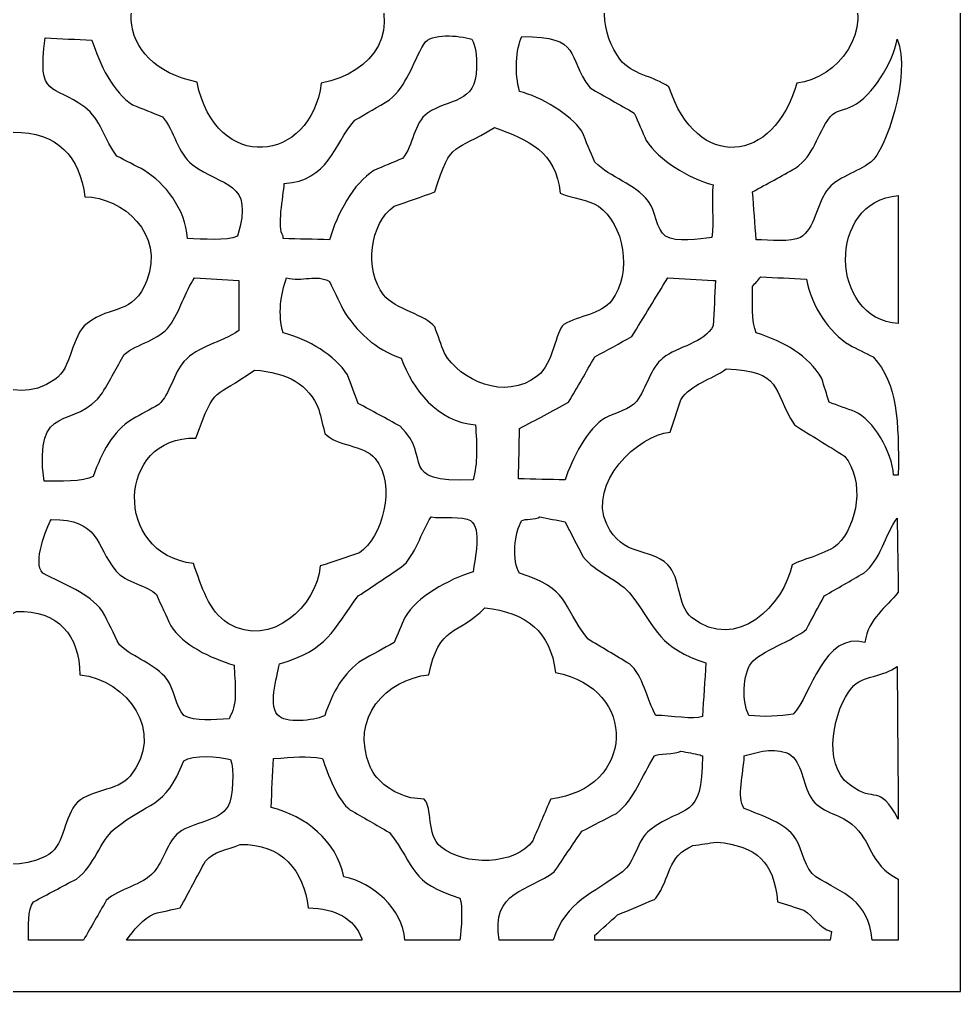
# Model space of a CAD drawing. Header units: centimetres. Extents: x -27.5 to -1.9, y -9.6 to -4.5.
# Drawn here: x -18.742 to -16.312, y -9.553 to -7.043 of the extents above; entities that cross this region are included whole.
import ezdxf

# ---------------------------------------------------------------- set-up
doc = ezdxf.new("R2010")
doc.units = ezdxf.units.CM
doc.header["$MEASUREMENT"] = 0
doc.layers.add('layer 1', color=7, linetype='Continuous')

msp = doc.modelspace()

# ---------------------------------------------------------------- linework, layer by layer
at = {"layer": 'layer 1', "color": 250}
for points, knots in [([(-27.47273, -4.52768), (-27.47273, -4.52768), (-16.31214, -4.52768), (-16.31214, -4.52768), (-16.31214, -4.52768), (-16.31214, -4.52768), (-16.31214, -9.55272), (-16.31214, -9.55272), (-16.31214, -9.55272), (-16.31214, -9.55272), (-27.47273, -9.55272), (-27.47273, -9.55272), (-27.47273, -9.55272), (-27.47273, -9.55272), (-27.47273, -4.52768), (-27.47273, -4.52768)], [0, 0, 0, 0, 0.2, 0.2, 0.2, 0.2, 0.4, 0.4, 0.4, 0.4, 0.6, 0.6, 0.6, 0.6, 1, 1, 1, 1]), ([(-18.1355, -6.702), (-18.17813, -6.73692), (-18.23997, -6.74179), (-18.26814, -6.79146), (-18.26814, -6.79146), (-18.27637, -6.81819), (-18.28459, -6.84493), (-18.29282, -6.87166), (-18.29282, -6.87166), (-18.51711, -6.93201), (-18.49951, -7.16306), (-18.28357, -7.20481), (-18.28357, -7.20481), (-18.2355, -7.44323), (-17.9889, -7.41456), (-17.96275, -7.2079), (-17.96275, -7.2079), (-17.82715, -7.18302), (-17.74555, -7.06382), (-17.84245, -6.93644), (-17.84245, -6.93644), (-17.87112, -6.89876), (-17.94648, -6.88849), (-17.96275, -6.86858), (-17.96275, -6.86858), (-18.0406, -6.77329), (-17.98593, -6.74928), (-18.1355, -6.702)], [0, 0, 0, 0, 0.125, 0.125, 0.125, 0.125, 0.25, 0.25, 0.25, 0.25, 0.375, 0.375, 0.375, 0.375, 0.5, 0.5, 0.5, 0.5, 0.625, 0.625, 0.625, 0.625, 0.75, 0.75, 0.75, 0.75, 1, 1, 1, 1]), ([(-16.93553, -6.70509), (-16.96724, -6.73515), (-17.01756, -6.74313), (-17.0435, -6.77912), (-17.0435, -6.77912), (-17.0642, -6.80784), (-17.05761, -6.85747), (-17.08669, -6.87783), (-17.08669, -6.87783), (-17.11856, -6.89326), (-17.15044, -6.90868), (-17.18231, -6.9241), (-17.18231, -6.9241), (-17.25367, -6.97212), (-17.23862, -7.08418), (-17.19157, -7.1462), (-17.19157, -7.1462), (-17.1612, -7.18624), (-17.10703, -7.18848), (-17.06509, -7.21715), (-17.06509, -7.21715), (-16.99348, -7.43789), (-16.79342, -7.41606), (-16.73503, -7.2079), (-16.73503, -7.2079), (-16.62815, -7.19501), (-16.53349, -7.07407), (-16.5993, -6.95495), (-16.5993, -6.95495), (-16.63201, -6.89574), (-16.67782, -6.89846), (-16.74119, -6.86858), (-16.74119, -6.86858), (-16.76609, -6.77476), (-16.81706, -6.7082), (-16.93553, -6.70509)], [0, 0, 0, 0, 0.1, 0.1, 0.1, 0.1, 0.2, 0.2, 0.2, 0.2, 0.3, 0.3, 0.3, 0.3, 0.4, 0.4, 0.4, 0.4, 0.5, 0.5, 0.5, 0.5, 0.6, 0.6, 0.6, 0.6, 0.7, 0.7, 0.7, 0.7, 0.8, 0.8, 0.8, 0.8, 1, 1, 1, 1]), ([(-18.30824, -7.60892), (-18.26906, -7.60976), (-18.20708, -7.61597), (-18.17868, -7.60275), (-18.17868, -7.60275), (-18.13511, -7.45705), (-18.21775, -7.47772), (-18.2959, -7.41766), (-18.2959, -7.41766), (-18.33426, -7.38819), (-18.34154, -7.33074), (-18.37302, -7.29427), (-18.37302, -7.29427), (-18.39873, -7.28399), (-18.42444, -7.27371), (-18.45014, -7.26342), (-18.45014, -7.26342), (-18.50004, -7.23123), (-18.53546, -7.15856), (-18.55502, -7.09685), (-18.55502, -7.09685), (-18.59512, -7.09479), (-18.63523, -7.09274), (-18.67533, -7.09068), (-18.67533, -7.09068), (-18.69732, -7.24879), (-18.65687, -7.20882), (-18.57353, -7.26959), (-18.57353, -7.26959), (-18.53188, -7.29996), (-18.52236, -7.35583), (-18.49024, -7.39607), (-18.49024, -7.39607), (-18.4666, -7.40841), (-18.44294, -7.42075), (-18.41929, -7.43308), (-18.41929, -7.43308), (-18.36772, -7.46649), (-18.31311, -7.53008), (-18.30824, -7.60892)], [0, 0, 0, 0, 0.0909091, 0.0909091, 0.0909091, 0.0909091, 0.1818182, 0.1818182, 0.1818182, 0.1818182, 0.2727273, 0.2727273, 0.2727273, 0.2727273, 0.3636364, 0.3636364, 0.3636364, 0.3636364, 0.4545455, 0.4545455, 0.4545455, 0.4545455, 0.5454545, 0.5454545, 0.5454545, 0.5454545, 0.6363636, 0.6363636, 0.6363636, 0.6363636, 0.7272727, 0.7272727, 0.7272727, 0.7272727, 0.8181818, 0.8181818, 0.8181818, 0.8181818, 1, 1, 1, 1]), ([(-18.05838, -7.46702), (-18.06061, -7.50143), (-18.07747, -7.57967), (-18.06146, -7.60275), (-18.06146, -7.60275), (-18.06146, -7.6048), (-18.06146, -7.60686), (-18.06146, -7.60892), (-18.06146, -7.60892), (-18.02137, -7.60994), (-17.98126, -7.61097), (-17.94116, -7.612), (-17.94116, -7.612), (-17.92266, -7.54599), (-17.87974, -7.46585), (-17.82702, -7.43308), (-17.82702, -7.43308), (-17.80235, -7.4228), (-17.77766, -7.41252), (-17.75299, -7.40224), (-17.75299, -7.40224), (-17.72473, -7.36879), (-17.72443, -7.31028), (-17.68821, -7.28502), (-17.68821, -7.28502), (-17.63389, -7.24714), (-17.56232, -7.26222), (-17.56174, -7.1678), (-17.56174, -7.1678), (-17.56153, -7.13538), (-17.56352, -7.11297), (-17.57407, -7.09376), (-17.57407, -7.09376), (-17.60898, -7.08447), (-17.67893, -7.07741), (-17.69746, -7.1061), (-17.69746, -7.1061), (-17.72839, -7.15852), (-17.74103, -7.21467), (-17.78692, -7.25109), (-17.78692, -7.25109), (-17.81674, -7.26856), (-17.84656, -7.28605), (-17.87638, -7.30353), (-17.87638, -7.30353), (-17.93233, -7.36941), (-17.94372, -7.45878), (-18.05838, -7.46702)], [0, 0, 0, 0, 0.0769231, 0.0769231, 0.0769231, 0.0769231, 0.1538462, 0.1538462, 0.1538462, 0.1538462, 0.2307692, 0.2307692, 0.2307692, 0.2307692, 0.3076923, 0.3076923, 0.3076923, 0.3076923, 0.3846154, 0.3846154, 0.3846154, 0.3846154, 0.4615385, 0.4615385, 0.4615385, 0.4615385, 0.5384615, 0.5384615, 0.5384615, 0.5384615, 0.6153846, 0.6153846, 0.6153846, 0.6153846, 0.6923077, 0.6923077, 0.6923077, 0.6923077, 0.7692308, 0.7692308, 0.7692308, 0.7692308, 0.8461538, 0.8461538, 0.8461538, 0.8461538, 1, 1, 1, 1]), ([(-17.44452, -7.0876), (-17.46061, -7.11815), (-17.46379, -7.18382), (-17.45069, -7.22949), (-17.45069, -7.22949), (-17.39778, -7.24186), (-17.31692, -7.29034), (-17.29028, -7.33129), (-17.29028, -7.33129), (-17.27897, -7.35802), (-17.26766, -7.38476), (-17.25635, -7.41149), (-17.25635, -7.41149), (-17.21608, -7.45194), (-17.15261, -7.46746), (-17.11753, -7.51329), (-17.11753, -7.51329), (-17.1009, -7.53502), (-17.09648, -7.58685), (-17.07435, -7.60275), (-17.07435, -7.60275), (-17.04526, -7.6196), (-16.98784, -7.61036), (-16.95404, -7.60583), (-16.95404, -7.60583), (-16.94869, -7.56764), (-16.95569, -7.50179), (-16.95096, -7.4701), (-16.95096, -7.4701), (-17.01701, -7.45219), (-17.08993, -7.40715), (-17.1237, -7.35597), (-17.1237, -7.35597), (-17.13398, -7.33232), (-17.14427, -7.30866), (-17.15455, -7.28502), (-17.15455, -7.28502), (-17.19259, -7.26343), (-17.23064, -7.24183), (-17.26869, -7.22024), (-17.26869, -7.22024), (-17.33213, -7.13687), (-17.28651, -7.0874), (-17.44452, -7.0876)], [0, 0, 0, 0, 0.0833333, 0.0833333, 0.0833333, 0.0833333, 0.1666667, 0.1666667, 0.1666667, 0.1666667, 0.25, 0.25, 0.25, 0.25, 0.3333333, 0.3333333, 0.3333333, 0.3333333, 0.4166667, 0.4166667, 0.4166667, 0.4166667, 0.5, 0.5, 0.5, 0.5, 0.5833333, 0.5833333, 0.5833333, 0.5833333, 0.6666667, 0.6666667, 0.6666667, 0.6666667, 0.75, 0.75, 0.75, 0.75, 0.8333333, 0.8333333, 0.8333333, 0.8333333, 1, 1, 1, 1]), ([(-16.83991, -7.612), (-16.80547, -7.61242), (-16.74979, -7.61926), (-16.72577, -7.60583), (-16.72577, -7.60583), (-16.68917, -7.58537), (-16.68251, -7.51919), (-16.65791, -7.48553), (-16.65791, -7.48553), (-16.6316, -7.44954), (-16.57958, -7.43839), (-16.54377, -7.41149), (-16.54377, -7.41149), (-16.5066, -7.38357), (-16.43819, -7.18763), (-16.47591, -7.09376), (-16.47591, -7.09376), (-16.48751, -7.15827), (-16.53982, -7.2397), (-16.59004, -7.26651), (-16.59004, -7.26651), (-16.61021, -7.27727), (-16.6356, -7.27705), (-16.64865, -7.29427), (-16.64865, -7.29427), (-16.68414, -7.34111), (-16.68903, -7.3937), (-16.73811, -7.42692), (-16.73811, -7.42692), (-16.77512, -7.44748), (-16.81215, -7.46805), (-16.84916, -7.48861), (-16.84916, -7.48861), (-16.84608, -7.52974), (-16.84299, -7.57087), (-16.83991, -7.612)], [0, 0, 0, 0, 0.1, 0.1, 0.1, 0.1, 0.2, 0.2, 0.2, 0.2, 0.3, 0.3, 0.3, 0.3, 0.4, 0.4, 0.4, 0.4, 0.5, 0.5, 0.5, 0.5, 0.6, 0.6, 0.6, 0.6, 0.7, 0.7, 0.7, 0.7, 0.8, 0.8, 0.8, 0.8, 1, 1, 1, 1]), ([(-17.51546, -7.32203), (-17.62118, -7.38971), (-17.62566, -7.34875), (-17.6697, -7.48861), (-17.6697, -7.48861), (-17.70466, -7.50095), (-17.73963, -7.51329), (-17.77458, -7.52563), (-17.77458, -7.52563), (-17.83734, -7.56843), (-17.85207, -7.69001), (-17.80235, -7.7539), (-17.80235, -7.7539), (-17.77215, -7.7927), (-17.69223, -7.80546), (-17.6697, -7.83719), (-17.6697, -7.83719), (-17.66148, -7.8598), (-17.65325, -7.88243), (-17.64502, -7.90505), (-17.64502, -7.90505), (-17.60402, -7.97427), (-17.48949, -8.02909), (-17.40441, -7.96366), (-17.40441, -7.96366), (-17.36234, -7.9313), (-17.35815, -7.8476), (-17.33655, -7.83102), (-17.33655, -7.83102), (-17.29797, -7.8076), (-17.23998, -7.80445), (-17.21316, -7.76932), (-17.21316, -7.76932), (-17.15753, -7.69646), (-17.18219, -7.57022), (-17.24709, -7.52563), (-17.24709, -7.52563), (-17.27409, -7.50708), (-17.31365, -7.50653), (-17.3458, -7.4917), (-17.3458, -7.4917), (-17.35625, -7.38274), (-17.42862, -7.35528), (-17.51546, -7.32203)], [0, 0, 0, 0, 0.0833333, 0.0833333, 0.0833333, 0.0833333, 0.1666667, 0.1666667, 0.1666667, 0.1666667, 0.25, 0.25, 0.25, 0.25, 0.3333333, 0.3333333, 0.3333333, 0.3333333, 0.4166667, 0.4166667, 0.4166667, 0.4166667, 0.5, 0.5, 0.5, 0.5, 0.5833333, 0.5833333, 0.5833333, 0.5833333, 0.6666667, 0.6666667, 0.6666667, 0.6666667, 0.75, 0.75, 0.75, 0.75, 0.8333333, 0.8333333, 0.8333333, 0.8333333, 1, 1, 1, 1]), ([(-18.75862, -7.33437), (-18.83008, -7.3647), (-18.865, -7.37134), (-18.89126, -7.44542), (-18.89126, -7.44542), (-18.89743, -7.46282), (-18.89266, -7.48308), (-18.9036, -7.49478), (-18.9036, -7.49478), (-18.9437, -7.52358), (-19.01085, -7.52556), (-19.03933, -7.56573), (-19.03933, -7.56573), (-19.13152, -7.69576), (-19.01451, -7.80732), (-18.89743, -7.82793), (-18.89743, -7.82793), (-18.8918, -7.94886), (-18.76628, -8.05336), (-18.65065, -7.97291), (-18.65065, -7.97291), (-18.60507, -7.94121), (-18.60903, -7.86015), (-18.56736, -7.82793), (-18.56736, -7.82793), (-18.50364, -7.77866), (-18.44817, -7.8079), (-18.41312, -7.71688), (-18.41312, -7.71688), (-18.3671, -7.59735), (-18.474, -7.50242), (-18.57353, -7.50095), (-18.57353, -7.50095), (-18.58514, -7.39935), (-18.64402, -7.33287), (-18.75862, -7.33437)], [0, 0, 0, 0, 0.1, 0.1, 0.1, 0.1, 0.2, 0.2, 0.2, 0.2, 0.3, 0.3, 0.3, 0.3, 0.4, 0.4, 0.4, 0.4, 0.5, 0.5, 0.5, 0.5, 0.6, 0.6, 0.6, 0.6, 0.7, 0.7, 0.7, 0.7, 0.8, 0.8, 0.8, 0.8, 1, 1, 1, 1]), ([(-16.47282, -7.82793), (-16.47282, -7.71792), (-16.47282, -7.60788), (-16.47282, -7.49786), (-16.47282, -7.49786), (-16.6581, -7.51099), (-16.65053, -7.81794), (-16.47282, -7.82793)], [0, 0, 0, 0, 0.3333333, 0.3333333, 0.3333333, 0.3333333, 1, 1, 1, 1]), ([(-18.05221, -7.71071), (-18.06822, -7.75139), (-18.0746, -7.8061), (-18.06146, -7.85261), (-18.06146, -7.85261), (-17.99426, -7.87001), (-17.92884, -7.90946), (-17.89489, -7.96057), (-17.89489, -7.96057), (-17.88563, -7.98525), (-17.87638, -8.00993), (-17.86713, -8.03461), (-17.86713, -8.03461), (-17.83114, -8.05414), (-17.79514, -8.07368), (-17.75916, -8.09322), (-17.75916, -8.09322), (-17.67191, -8.1759), (-17.77263, -8.23902), (-17.57099, -8.23203), (-17.57099, -8.23203), (-17.55853, -8.18986), (-17.56096, -8.14), (-17.56482, -8.09013), (-17.56482, -8.09013), (-17.66381, -8.08075), (-17.72676, -7.9996), (-17.75607, -7.91739), (-17.75607, -7.91739), (-17.82384, -7.89599), (-17.87391, -7.84678), (-17.90723, -7.79091), (-17.90723, -7.79091), (-17.91854, -7.76727), (-17.92985, -7.74361), (-17.94116, -7.71997), (-17.94116, -7.71997), (-17.97434, -7.69993), (-18.01303, -7.72111), (-18.05221, -7.71071)], [0, 0, 0, 0, 0.0909091, 0.0909091, 0.0909091, 0.0909091, 0.1818182, 0.1818182, 0.1818182, 0.1818182, 0.2727273, 0.2727273, 0.2727273, 0.2727273, 0.3636364, 0.3636364, 0.3636364, 0.3636364, 0.4545455, 0.4545455, 0.4545455, 0.4545455, 0.5454545, 0.5454545, 0.5454545, 0.5454545, 0.6363636, 0.6363636, 0.6363636, 0.6363636, 0.7272727, 0.7272727, 0.7272727, 0.7272727, 0.8181818, 0.8181818, 0.8181818, 0.8181818, 1, 1, 1, 1]), ([(-18.28974, -7.71071), (-18.31531, -7.74634), (-18.32751, -7.7976), (-18.35451, -7.8341), (-18.35451, -7.8341), (-18.38184, -7.87104), (-18.43584, -7.87948), (-18.47173, -7.90813), (-18.47173, -7.90813), (-18.49024, -7.94104), (-18.50875, -7.97395), (-18.52726, -8.00685), (-18.52726, -8.00685), (-18.5983, -8.10718), (-18.70672, -8.02293), (-18.67841, -8.23512), (-18.67841, -8.23512), (-18.64163, -8.2358), (-18.5767, -8.23754), (-18.55194, -8.22278), (-18.55194, -8.22278), (-18.52757, -8.15881), (-18.50382, -8.109), (-18.45014, -8.07471), (-18.45014, -8.07471), (-18.42752, -8.06237), (-18.4049, -8.05003), (-18.38228, -8.03769), (-18.38228, -8.03769), (-18.35369, -8.01095), (-18.34375, -7.95571), (-18.3175, -7.92664), (-18.3175, -7.92664), (-18.28019, -7.88534), (-18.223, -7.87867), (-18.1756, -7.84644), (-18.1756, -7.84644), (-18.1756, -7.80326), (-18.1756, -7.76006), (-18.1756, -7.71688), (-18.1756, -7.71688), (-18.21364, -7.71482), (-18.25169, -7.71277), (-18.28974, -7.71071)], [0, 0, 0, 0, 0.0833333, 0.0833333, 0.0833333, 0.0833333, 0.1666667, 0.1666667, 0.1666667, 0.1666667, 0.25, 0.25, 0.25, 0.25, 0.3333333, 0.3333333, 0.3333333, 0.3333333, 0.4166667, 0.4166667, 0.4166667, 0.4166667, 0.5, 0.5, 0.5, 0.5, 0.5833333, 0.5833333, 0.5833333, 0.5833333, 0.6666667, 0.6666667, 0.6666667, 0.6666667, 0.75, 0.75, 0.75, 0.75, 0.8333333, 0.8333333, 0.8333333, 0.8333333, 1, 1, 1, 1]), ([(-17.45377, -8.22895), (-17.41367, -8.22998), (-17.37356, -8.231), (-17.33346, -8.23203), (-17.33346, -8.23203), (-17.31584, -8.17843), (-17.27559, -8.09775), (-17.22858, -8.07163), (-17.22858, -8.07163), (-17.20236, -8.05705), (-17.16566, -8.05138), (-17.14838, -8.02844), (-17.14838, -8.02844), (-17.12304, -7.9948), (-17.1132, -7.9432), (-17.08052, -7.91739), (-17.08052, -7.91739), (-17.04302, -7.88778), (-16.97287, -7.87819), (-16.95096, -7.8341), (-16.95096, -7.8341), (-16.9489, -7.79503), (-16.94684, -7.75595), (-16.94479, -7.71688), (-16.94479, -7.71688), (-16.94684, -7.71688), (-16.9489, -7.71688), (-16.95096, -7.71688), (-16.95096, -7.71688), (-16.99003, -7.71482), (-17.02911, -7.71277), (-17.06818, -7.71071), (-17.06818, -7.71071), (-17.09902, -7.76109), (-17.12988, -7.81148), (-17.16072, -7.86186), (-17.16072, -7.86186), (-17.19259, -7.87934), (-17.22447, -7.89683), (-17.25635, -7.9143), (-17.25635, -7.9143), (-17.27897, -7.95337), (-17.30159, -7.99245), (-17.32421, -8.03152), (-17.32421, -8.03152), (-17.36636, -8.05414), (-17.40853, -8.07677), (-17.45069, -8.09939), (-17.45069, -8.09939), (-17.45171, -8.14257), (-17.45274, -8.18577), (-17.45377, -8.22895)], [0, 0, 0, 0, 0.0714286, 0.0714286, 0.0714286, 0.0714286, 0.1428571, 0.1428571, 0.1428571, 0.1428571, 0.2142857, 0.2142857, 0.2142857, 0.2142857, 0.2857143, 0.2857143, 0.2857143, 0.2857143, 0.3571429, 0.3571429, 0.3571429, 0.3571429, 0.4285714, 0.4285714, 0.4285714, 0.4285714, 0.5, 0.5, 0.5, 0.5, 0.5714286, 0.5714286, 0.5714286, 0.5714286, 0.6428571, 0.6428571, 0.6428571, 0.6428571, 0.7142857, 0.7142857, 0.7142857, 0.7142857, 0.7857143, 0.7857143, 0.7857143, 0.7857143, 0.8571429, 0.8571429, 0.8571429, 0.8571429, 1, 1, 1, 1]), ([(-16.82757, -7.70763), (-16.83476, -7.71585), (-16.84196, -7.72408), (-16.84916, -7.7323), (-16.84916, -7.7323), (-16.84916, -7.76488), (-16.85183, -7.82713), (-16.83991, -7.85261), (-16.83991, -7.85261), (-16.76711, -7.87485), (-16.70531, -7.91093), (-16.67025, -7.96983), (-16.67025, -7.96983), (-16.66408, -7.99039), (-16.65791, -8.01096), (-16.65174, -8.03152), (-16.65174, -8.03152), (-16.62912, -8.03975), (-16.60649, -8.04798), (-16.58387, -8.0562), (-16.58387, -8.0562), (-16.53832, -8.07679), (-16.48883, -8.15839), (-16.48516, -8.21969), (-16.48516, -8.21969), (-16.48105, -8.21969), (-16.47694, -8.21969), (-16.47282, -8.21969), (-16.47282, -8.21969), (-16.47186, -8.07906), (-16.47367, -7.98551), (-16.5376, -7.9143), (-16.5376, -7.9143), (-16.55816, -7.90402), (-16.57873, -7.89374), (-16.5993, -7.88346), (-16.5993, -7.88346), (-16.65191, -7.85141), (-16.69691, -7.78401), (-16.71035, -7.7138), (-16.71035, -7.7138), (-16.74942, -7.71174), (-16.7885, -7.70968), (-16.82757, -7.70763)], [0, 0, 0, 0, 0.0833333, 0.0833333, 0.0833333, 0.0833333, 0.1666667, 0.1666667, 0.1666667, 0.1666667, 0.25, 0.25, 0.25, 0.25, 0.3333333, 0.3333333, 0.3333333, 0.3333333, 0.4166667, 0.4166667, 0.4166667, 0.4166667, 0.5, 0.5, 0.5, 0.5, 0.5833333, 0.5833333, 0.5833333, 0.5833333, 0.6666667, 0.6666667, 0.6666667, 0.6666667, 0.75, 0.75, 0.75, 0.75, 0.8333333, 0.8333333, 0.8333333, 0.8333333, 1, 1, 1, 1]), ([(-18.1355, -7.94824), (-18.24068, -8.02637), (-18.23515, -7.97927), (-18.28665, -8.12407), (-18.28665, -8.12407), (-18.49278, -8.11897), (-18.50037, -8.42373), (-18.29282, -8.44796), (-18.29282, -8.44796), (-18.27134, -8.50758), (-18.25362, -8.57144), (-18.20336, -8.6022), (-18.20336, -8.6022), (-18.09333, -8.66955), (-17.97332, -8.55597), (-17.96584, -8.45413), (-17.96584, -8.45413), (-17.93191, -8.44282), (-17.89797, -8.43151), (-17.86404, -8.4202), (-17.86404, -8.4202), (-17.80727, -8.38059), (-17.76597, -8.24759), (-17.82394, -8.17651), (-17.82394, -8.17651), (-17.85307, -8.14079), (-17.92397, -8.1458), (-17.9535, -8.11173), (-17.9535, -8.11173), (-17.95864, -8.09116), (-17.96378, -8.0706), (-17.96892, -8.05003), (-17.96892, -8.05003), (-17.99443, -7.98512), (-18.05059, -7.95486), (-18.1355, -7.94824)], [0, 0, 0, 0, 0.1, 0.1, 0.1, 0.1, 0.2, 0.2, 0.2, 0.2, 0.3, 0.3, 0.3, 0.3, 0.4, 0.4, 0.4, 0.4, 0.5, 0.5, 0.5, 0.5, 0.6, 0.6, 0.6, 0.6, 0.7, 0.7, 0.7, 0.7, 0.8, 0.8, 0.8, 0.8, 1, 1, 1, 1]), ([(-16.91702, -7.94515), (-16.95641, -7.97473), (-17.00808, -7.98273), (-17.03425, -8.02535), (-17.03425, -8.02535), (-17.0435, -8.05311), (-17.05275, -8.08088), (-17.06201, -8.10864), (-17.06201, -8.10864), (-17.14425, -8.11486), (-17.27577, -8.24086), (-17.2255, -8.34617), (-17.2255, -8.34617), (-17.18352, -8.43412), (-17.11774, -8.40332), (-17.06818, -8.45105), (-17.06818, -8.45105), (-17.03411, -8.48386), (-17.04409, -8.55671), (-17.00648, -8.58678), (-17.00648, -8.58678), (-16.89035, -8.67962), (-16.7676, -8.5534), (-16.74736, -8.45105), (-16.74736, -8.45105), (-16.71905, -8.43606), (-16.65401, -8.42175), (-16.63014, -8.39861), (-16.63014, -8.39861), (-16.57753, -8.34759), (-16.55919, -8.23429), (-16.61164, -8.17034), (-16.61164, -8.17034), (-16.65482, -8.14361), (-16.69801, -8.11687), (-16.74119, -8.09013), (-16.74119, -8.09013), (-16.79956, -7.99612), (-16.77093, -7.95137), (-16.91702, -7.94515)], [0, 0, 0, 0, 0.0909091, 0.0909091, 0.0909091, 0.0909091, 0.1818182, 0.1818182, 0.1818182, 0.1818182, 0.2727273, 0.2727273, 0.2727273, 0.2727273, 0.3636364, 0.3636364, 0.3636364, 0.3636364, 0.4545455, 0.4545455, 0.4545455, 0.4545455, 0.5454545, 0.5454545, 0.5454545, 0.5454545, 0.6363636, 0.6363636, 0.6363636, 0.6363636, 0.7272727, 0.7272727, 0.7272727, 0.7272727, 0.8181818, 0.8181818, 0.8181818, 0.8181818, 1, 1, 1, 1]), ([(-17.67896, -8.32766), (-17.70583, -8.3677), (-17.71868, -8.42735), (-17.75607, -8.45722), (-17.75607, -8.45722), (-17.79309, -8.48189), (-17.83011, -8.50658), (-17.86713, -8.53125), (-17.86713, -8.53125), (-17.93533, -8.62174), (-17.94411, -8.66948), (-18.07072, -8.70708), (-18.07072, -8.70708), (-18.07722, -8.74113), (-18.10217, -8.82101), (-18.07072, -8.84281), (-18.07072, -8.84281), (-18.04697, -8.86203), (-17.96945, -8.85077), (-17.9535, -8.83972), (-17.9535, -8.83972), (-17.93518, -8.78292), (-17.9043, -8.72736), (-17.85787, -8.69783), (-17.85787, -8.69783), (-17.83011, -8.68241), (-17.80234, -8.66698), (-17.77458, -8.65156), (-17.77458, -8.65156), (-17.76533, -8.62996), (-17.75607, -8.60837), (-17.74682, -8.58678), (-17.74682, -8.58678), (-17.71647, -8.53369), (-17.63445, -8.48888), (-17.57099, -8.46956), (-17.57099, -8.46956), (-17.5662, -8.43345), (-17.54736, -8.35902), (-17.57716, -8.33691), (-17.57716, -8.33691), (-17.59777, -8.32433), (-17.65238, -8.33211), (-17.67896, -8.32766)], [0, 0, 0, 0, 0.0833333, 0.0833333, 0.0833333, 0.0833333, 0.1666667, 0.1666667, 0.1666667, 0.1666667, 0.25, 0.25, 0.25, 0.25, 0.3333333, 0.3333333, 0.3333333, 0.3333333, 0.4166667, 0.4166667, 0.4166667, 0.4166667, 0.5, 0.5, 0.5, 0.5, 0.5833333, 0.5833333, 0.5833333, 0.5833333, 0.6666667, 0.6666667, 0.6666667, 0.6666667, 0.75, 0.75, 0.75, 0.75, 0.8333333, 0.8333333, 0.8333333, 0.8333333, 1, 1, 1, 1]), ([(-17.39824, -8.32766), (-17.40889, -8.33442), (-17.43969, -8.33231), (-17.44452, -8.33691), (-17.44452, -8.33691), (-17.46463, -8.36431), (-17.47057, -8.44399), (-17.45069, -8.47264), (-17.45069, -8.47264), (-17.32228, -8.51317), (-17.34329, -8.55287), (-17.27485, -8.6423), (-17.27485, -8.6423), (-17.23887, -8.66389), (-17.20287, -8.68549), (-17.16689, -8.70708), (-17.16689, -8.70708), (-17.13208, -8.73457), (-17.12193, -8.8008), (-17.09902, -8.83972), (-17.09902, -8.83972), (-17.06088, -8.84024), (-17.00076, -8.85142), (-16.97872, -8.84281), (-16.97872, -8.84281), (-16.97564, -8.79654), (-16.97255, -8.75026), (-16.96946, -8.704), (-16.96946, -8.704), (-17.08913, -8.6664), (-17.09642, -8.61895), (-17.16072, -8.53125), (-17.16072, -8.53125), (-17.19152, -8.48924), (-17.25545, -8.4723), (-17.28719, -8.42945), (-17.28719, -8.42945), (-17.30262, -8.39964), (-17.31804, -8.36981), (-17.33346, -8.34), (-17.33346, -8.34), (-17.35506, -8.33588), (-17.37665, -8.33177), (-17.39824, -8.32766)], [0, 0, 0, 0, 0.0833333, 0.0833333, 0.0833333, 0.0833333, 0.1666667, 0.1666667, 0.1666667, 0.1666667, 0.25, 0.25, 0.25, 0.25, 0.3333333, 0.3333333, 0.3333333, 0.3333333, 0.4166667, 0.4166667, 0.4166667, 0.4166667, 0.5, 0.5, 0.5, 0.5, 0.5833333, 0.5833333, 0.5833333, 0.5833333, 0.6666667, 0.6666667, 0.6666667, 0.6666667, 0.75, 0.75, 0.75, 0.75, 0.8333333, 0.8333333, 0.8333333, 0.8333333, 1, 1, 1, 1]), ([(-16.47591, -8.33074), (-16.50791, -8.37415), (-16.5188, -8.44038), (-16.56228, -8.47264), (-16.56228, -8.47264), (-16.59621, -8.49218), (-16.63015, -8.51172), (-16.66408, -8.53125), (-16.66408, -8.53125), (-16.6795, -8.56004), (-16.69492, -8.58884), (-16.71035, -8.61762), (-16.71035, -8.61762), (-16.74328, -8.64581), (-16.82944, -8.6754), (-16.85225, -8.704), (-16.85225, -8.704), (-16.87415, -8.73219), (-16.87712, -8.80754), (-16.85842, -8.83972), (-16.85842, -8.83972), (-16.82247, -8.84481), (-16.77688, -8.8417), (-16.74428, -8.83664), (-16.74428, -8.83664), (-16.69731, -8.78713), (-16.66566, -8.62309), (-16.55919, -8.65156), (-16.55919, -8.65156), (-16.54946, -8.58769), (-16.50483, -8.56277), (-16.47282, -8.522), (-16.47282, -8.522), (-16.47385, -8.45825), (-16.47488, -8.39449), (-16.47591, -8.33074)], [0, 0, 0, 0, 0.1, 0.1, 0.1, 0.1, 0.2, 0.2, 0.2, 0.2, 0.3, 0.3, 0.3, 0.3, 0.4, 0.4, 0.4, 0.4, 0.5, 0.5, 0.5, 0.5, 0.6, 0.6, 0.6, 0.6, 0.7, 0.7, 0.7, 0.7, 0.8, 0.8, 0.8, 0.8, 1, 1, 1, 1]), ([(-18.6599, -8.33383), (-18.67179, -8.35452), (-18.70924, -8.4459), (-18.6815, -8.47264), (-18.6815, -8.47264), (-18.62455, -8.50436), (-18.56504, -8.52136), (-18.52726, -8.57135), (-18.52726, -8.57135), (-18.51287, -8.60014), (-18.49847, -8.62894), (-18.48407, -8.65773), (-18.48407, -8.65773), (-18.44628, -8.69231), (-18.39217, -8.70635), (-18.36068, -8.74718), (-18.36068, -8.74718), (-18.34253, -8.77072), (-18.33882, -8.8185), (-18.3175, -8.83972), (-18.3175, -8.83972), (-18.28717, -8.85656), (-18.24244, -8.85011), (-18.20028, -8.84898), (-18.20028, -8.84898), (-18.19925, -8.8459), (-18.19822, -8.84281), (-18.19719, -8.83972), (-18.19719, -8.83972), (-18.17785, -8.81027), (-18.18642, -8.75165), (-18.18794, -8.71017), (-18.18794, -8.71017), (-18.24927, -8.69144), (-18.32041, -8.65811), (-18.35143, -8.60837), (-18.35143, -8.60837), (-18.36377, -8.58164), (-18.37611, -8.5549), (-18.38845, -8.52817), (-18.38845, -8.52817), (-18.4085, -8.50533), (-18.46924, -8.49667), (-18.49333, -8.46647), (-18.49333, -8.46647), (-18.54679, -8.39944), (-18.53424, -8.33396), (-18.6599, -8.33383)], [0, 0, 0, 0, 0.0769231, 0.0769231, 0.0769231, 0.0769231, 0.1538462, 0.1538462, 0.1538462, 0.1538462, 0.2307692, 0.2307692, 0.2307692, 0.2307692, 0.3076923, 0.3076923, 0.3076923, 0.3076923, 0.3846154, 0.3846154, 0.3846154, 0.3846154, 0.4615385, 0.4615385, 0.4615385, 0.4615385, 0.5384615, 0.5384615, 0.5384615, 0.5384615, 0.6153846, 0.6153846, 0.6153846, 0.6153846, 0.6923077, 0.6923077, 0.6923077, 0.6923077, 0.7692308, 0.7692308, 0.7692308, 0.7692308, 0.8461538, 0.8461538, 0.8461538, 0.8461538, 1, 1, 1, 1]), ([(-18.74936, -8.57135), (-18.83811, -8.61356), (-18.88822, -8.63538), (-18.91285, -8.74101), (-18.91285, -8.74101), (-19.10982, -8.76547), (-19.15233, -9.04488), (-18.91902, -9.06183), (-18.91902, -9.06183), (-18.91599, -9.18376), (-18.79565, -9.26323), (-18.67533, -9.20372), (-18.67533, -9.20372), (-18.62403, -9.17835), (-18.63136, -9.11431), (-18.59821, -9.07108), (-18.59821, -9.07108), (-18.56777, -9.03138), (-18.48781, -9.0364), (-18.45631, -8.99705), (-18.45631, -8.99705), (-18.364, -8.88174), (-18.46312, -8.74897), (-18.58587, -8.73484), (-18.58587, -8.73484), (-18.58777, -8.63253), (-18.64162, -8.56863), (-18.74936, -8.57135)], [0, 0, 0, 0, 0.125, 0.125, 0.125, 0.125, 0.25, 0.25, 0.25, 0.25, 0.375, 0.375, 0.375, 0.375, 0.5, 0.5, 0.5, 0.5, 0.625, 0.625, 0.625, 0.625, 0.75, 0.75, 0.75, 0.75, 1, 1, 1, 1]), ([(-17.54014, -8.5621), (-17.6088, -8.63257), (-17.65984, -8.60634), (-17.68513, -8.73484), (-17.68513, -8.73484), (-17.79402, -8.74695), (-17.89068, -8.84479), (-17.83628, -8.97237), (-17.83628, -8.97237), (-17.81906, -9.01274), (-17.77698, -9.0407), (-17.7314, -9.05257), (-17.7314, -9.05257), (-17.72009, -9.0536), (-17.70877, -9.05463), (-17.69746, -9.05566), (-17.69746, -9.05566), (-17.67458, -9.07767), (-17.69165, -9.1479), (-17.65428, -9.17905), (-17.65428, -9.17905), (-17.59375, -9.22949), (-17.46137, -9.22701), (-17.41675, -9.16362), (-17.41675, -9.16362), (-17.40133, -9.12764), (-17.3859, -9.09164), (-17.37048, -9.05566), (-17.37048, -9.05566), (-17.15249, -9.03012), (-17.14164, -8.77091), (-17.35814, -8.72867), (-17.35814, -8.72867), (-17.37097, -8.62258), (-17.43351, -8.57467), (-17.54014, -8.5621)], [0, 0, 0, 0, 0.1, 0.1, 0.1, 0.1, 0.2, 0.2, 0.2, 0.2, 0.3, 0.3, 0.3, 0.3, 0.4, 0.4, 0.4, 0.4, 0.5, 0.5, 0.5, 0.5, 0.6, 0.6, 0.6, 0.6, 0.7, 0.7, 0.7, 0.7, 0.8, 0.8, 0.8, 0.8, 1, 1, 1, 1]), ([(-16.47591, -8.71325), (-16.51003, -8.74166), (-16.56445, -8.73515), (-16.59313, -8.76878), (-16.59313, -8.76878), (-16.63879, -8.82232), (-16.67147, -8.96517), (-16.5993, -9.01864), (-16.5993, -9.01864), (-16.52853, -9.07107), (-16.52619, -9.01097), (-16.47282, -9.1081), (-16.47282, -9.1081), (-16.47385, -8.97649), (-16.47488, -8.84485), (-16.47591, -8.71325)], [0, 0, 0, 0, 0.2, 0.2, 0.2, 0.2, 0.4, 0.4, 0.4, 0.4, 0.6, 0.6, 0.6, 0.6, 1, 1, 1, 1]), ([(-17.03425, -8.93227), (-17.04638, -8.94048), (-17.09757, -8.93755), (-17.10211, -8.94461), (-17.10211, -8.94461), (-17.13619, -8.99713), (-17.15253, -9.05511), (-17.20082, -9.09267), (-17.20082, -9.09267), (-17.23064, -9.10809), (-17.26046, -9.12352), (-17.29028, -9.13894), (-17.29028, -9.13894), (-17.31393, -9.1739), (-17.33758, -9.20887), (-17.36123, -9.24382), (-17.36123, -9.24382), (-17.42445, -9.29264), (-17.52641, -9.29253), (-17.50313, -9.41966), (-17.50313, -9.41966), (-17.45686, -9.41966), (-17.41058, -9.41966), (-17.36431, -9.41966), (-17.36431, -9.41966), (-17.32938, -9.3174), (-17.26294, -9.3019), (-17.1854, -9.24382), (-17.1854, -9.24382), (-17.15267, -9.21932), (-17.14764, -9.16123), (-17.11445, -9.13586), (-17.11445, -9.13586), (-17.02515, -9.0676), (-16.97824, -9.11383), (-16.97872, -8.94461), (-16.97872, -8.94461), (-16.98078, -8.94358), (-16.98283, -8.94255), (-16.98489, -8.94152), (-16.98489, -8.94152), (-17.00134, -8.93844), (-17.01779, -8.93535), (-17.03425, -8.93227)], [0, 0, 0, 0, 0.0833333, 0.0833333, 0.0833333, 0.0833333, 0.1666667, 0.1666667, 0.1666667, 0.1666667, 0.25, 0.25, 0.25, 0.25, 0.3333333, 0.3333333, 0.3333333, 0.3333333, 0.4166667, 0.4166667, 0.4166667, 0.4166667, 0.5, 0.5, 0.5, 0.5, 0.5833333, 0.5833333, 0.5833333, 0.5833333, 0.6666667, 0.6666667, 0.6666667, 0.6666667, 0.75, 0.75, 0.75, 0.75, 0.8333333, 0.8333333, 0.8333333, 0.8333333, 1, 1, 1, 1]), ([(-16.54069, -9.41966), (-16.51807, -9.41966), (-16.49544, -9.41966), (-16.47282, -9.41966), (-16.47282, -9.41966), (-16.47282, -9.36722), (-16.47282, -9.31477), (-16.47282, -9.26233), (-16.47282, -9.26233), (-16.55052, -9.22288), (-16.53914, -9.16421), (-16.59313, -9.12044), (-16.59313, -9.12044), (-16.62709, -9.0929), (-16.67406, -9.09019), (-16.69801, -9.05257), (-16.69801, -9.05257), (-16.72094, -9.01654), (-16.71963, -8.96), (-16.75662, -8.93844), (-16.75662, -8.93844), (-16.79354, -8.92163), (-16.83811, -8.93456), (-16.87075, -8.94461), (-16.87075, -8.94461), (-16.87252, -8.99053), (-16.89094, -9.04995), (-16.87075, -9.08033), (-16.87075, -9.08033), (-16.82376, -9.09924), (-16.76429, -9.11701), (-16.73811, -9.15745), (-16.73811, -9.15745), (-16.71894, -9.18706), (-16.71525, -9.23765), (-16.68567, -9.25616), (-16.68567, -9.25616), (-16.61558, -9.30004), (-16.54944, -9.31543), (-16.54069, -9.41966)], [0, 0, 0, 0, 0.0909091, 0.0909091, 0.0909091, 0.0909091, 0.1818182, 0.1818182, 0.1818182, 0.1818182, 0.2727273, 0.2727273, 0.2727273, 0.2727273, 0.3636364, 0.3636364, 0.3636364, 0.3636364, 0.4545455, 0.4545455, 0.4545455, 0.4545455, 0.5454545, 0.5454545, 0.5454545, 0.5454545, 0.6363636, 0.6363636, 0.6363636, 0.6363636, 0.7272727, 0.7272727, 0.7272727, 0.7272727, 0.8181818, 0.8181818, 0.8181818, 0.8181818, 1, 1, 1, 1]), ([(-18.71851, -9.41966), (-18.67122, -9.41966), (-18.62391, -9.41966), (-18.57662, -9.41966), (-18.57662, -9.41966), (-18.55708, -9.38573), (-18.53754, -9.35179), (-18.51801, -9.31786), (-18.51801, -9.31786), (-18.48344, -9.28515), (-18.42573, -9.2801), (-18.39462, -9.24382), (-18.39462, -9.24382), (-18.36899, -9.21395), (-18.36097, -9.16619), (-18.32984, -9.14203), (-18.32984, -9.14203), (-18.29413, -9.11432), (-18.22639, -9.11438), (-18.20336, -9.07417), (-18.20336, -9.07417), (-18.19074, -9.05225), (-18.18657, -8.97622), (-18.19719, -8.95386), (-18.19719, -8.95386), (-18.22827, -8.94488), (-18.29432, -8.94053), (-18.3175, -8.95694), (-18.3175, -8.95694), (-18.36687, -9.08292), (-18.4096, -9.06103), (-18.49641, -9.13278), (-18.49641, -9.13278), (-18.53472, -9.16443), (-18.54761, -9.22786), (-18.59512, -9.26233), (-18.59512, -9.26233), (-18.63214, -9.28187), (-18.66916, -9.30141), (-18.70617, -9.32094), (-18.70617, -9.32094), (-18.72072, -9.34238), (-18.71933, -9.38334), (-18.71851, -9.41966)], [0, 0, 0, 0, 0.0833333, 0.0833333, 0.0833333, 0.0833333, 0.1666667, 0.1666667, 0.1666667, 0.1666667, 0.25, 0.25, 0.25, 0.25, 0.3333333, 0.3333333, 0.3333333, 0.3333333, 0.4166667, 0.4166667, 0.4166667, 0.4166667, 0.5, 0.5, 0.5, 0.5, 0.5833333, 0.5833333, 0.5833333, 0.5833333, 0.6666667, 0.6666667, 0.6666667, 0.6666667, 0.75, 0.75, 0.75, 0.75, 0.8333333, 0.8333333, 0.8333333, 0.8333333, 1, 1, 1, 1]), ([(-18.08614, -8.95077), (-18.0882, -8.99293), (-18.09026, -9.0351), (-18.09231, -9.07725), (-18.09231, -9.07725), (-18.00212, -9.10091), (-17.92527, -9.16132), (-17.90414, -9.25616), (-17.90414, -9.25616), (-17.82938, -9.27249), (-17.7535, -9.33814), (-17.74682, -9.41966), (-17.74682, -9.41966), (-17.69953, -9.41966), (-17.65222, -9.41966), (-17.60492, -9.41966), (-17.60492, -9.41966), (-17.60068, -9.39097), (-17.59717, -9.33072), (-17.60492, -9.31169), (-17.60492, -9.31169), (-17.73537, -9.27154), (-17.71688, -9.23195), (-17.78692, -9.14203), (-17.78692, -9.14203), (-17.82085, -9.12249), (-17.85479, -9.10295), (-17.88872, -9.08342), (-17.88872, -9.08342), (-17.91908, -9.06163), (-17.9477, -8.98893), (-17.95967, -8.95077), (-17.95967, -8.95077), (-18.00309, -8.94342), (-18.03189, -8.94858), (-18.08614, -8.95077)], [0, 0, 0, 0, 0.1, 0.1, 0.1, 0.1, 0.2, 0.2, 0.2, 0.2, 0.3, 0.3, 0.3, 0.3, 0.4, 0.4, 0.4, 0.4, 0.5, 0.5, 0.5, 0.5, 0.6, 0.6, 0.6, 0.6, 0.7, 0.7, 0.7, 0.7, 0.8, 0.8, 0.8, 0.8, 1, 1, 1, 1]), ([(-18.17251, -9.17288), (-18.20587, -9.1879), (-18.24107, -9.18949), (-18.26197, -9.21606), (-18.26197, -9.21606), (-18.28356, -9.25616), (-18.30516, -9.29627), (-18.32675, -9.33637), (-18.32675, -9.33637), (-18.34937, -9.34151), (-18.372, -9.34665), (-18.39462, -9.35179), (-18.39462, -9.35179), (-18.42208, -9.36248), (-18.44882, -9.39703), (-18.46557, -9.41966), (-18.46557, -9.41966), (-18.26302, -9.41966), (-18.06042, -9.41966), (-17.85787, -9.41966), (-17.85787, -9.41966), (-17.85787, -9.41863), (-17.85787, -9.4176), (-17.85787, -9.41657), (-17.85787, -9.41657), (-17.87946, -9.36225), (-17.92422, -9.3395), (-17.99668, -9.33637), (-17.99668, -9.33637), (-18.00792, -9.24075), (-18.06354, -9.17072), (-18.17251, -9.17288)], [0, 0, 0, 0, 0.1111111, 0.1111111, 0.1111111, 0.1111111, 0.2222222, 0.2222222, 0.2222222, 0.2222222, 0.3333333, 0.3333333, 0.3333333, 0.3333333, 0.4444444, 0.4444444, 0.4444444, 0.4444444, 0.5555556, 0.5555556, 0.5555556, 0.5555556, 0.6666667, 0.6666667, 0.6666667, 0.6666667, 0.7777778, 0.7777778, 0.7777778, 0.7777778, 1, 1, 1, 1]), ([(-16.9417, -9.16671), (-16.96227, -9.16979), (-16.98283, -9.17288), (-17.0034, -9.17596), (-17.0034, -9.17596), (-17.06992, -9.20313), (-17.06004, -9.25838), (-17.09902, -9.31169), (-17.09902, -9.31169), (-17.10005, -9.31272), (-17.10108, -9.31375), (-17.10211, -9.31477), (-17.10211, -9.31477), (-17.13398, -9.32814), (-17.16586, -9.34151), (-17.19774, -9.35488), (-17.19774, -9.35488), (-17.21727, -9.37235), (-17.23681, -9.38984), (-17.25635, -9.40732), (-17.25635, -9.40732), (-17.25635, -9.41143), (-17.25635, -9.41554), (-17.25635, -9.41966), (-17.25635, -9.41966), (-17.0538, -9.41966), (-16.8512, -9.41966), (-16.64865, -9.41966), (-16.64865, -9.41966), (-16.64762, -9.41246), (-16.6466, -9.40526), (-16.64557, -9.39806), (-16.64557, -9.39806), (-16.67891, -9.38792), (-16.69063, -9.35891), (-16.71652, -9.34254), (-16.71652, -9.34254), (-16.73914, -9.33534), (-16.76176, -9.32814), (-16.78438, -9.32094), (-16.78438, -9.32094), (-16.79573, -9.21639), (-16.83612, -9.17816), (-16.9417, -9.16671)], [0, 0, 0, 0, 0.0833333, 0.0833333, 0.0833333, 0.0833333, 0.1666667, 0.1666667, 0.1666667, 0.1666667, 0.25, 0.25, 0.25, 0.25, 0.3333333, 0.3333333, 0.3333333, 0.3333333, 0.4166667, 0.4166667, 0.4166667, 0.4166667, 0.5, 0.5, 0.5, 0.5, 0.5833333, 0.5833333, 0.5833333, 0.5833333, 0.6666667, 0.6666667, 0.6666667, 0.6666667, 0.75, 0.75, 0.75, 0.75, 0.8333333, 0.8333333, 0.8333333, 0.8333333, 1, 1, 1, 1])]:
    msp.add_open_spline(points, degree=3, knots=knots, dxfattribs=at)

doc.saveas('drawing.dxf')
